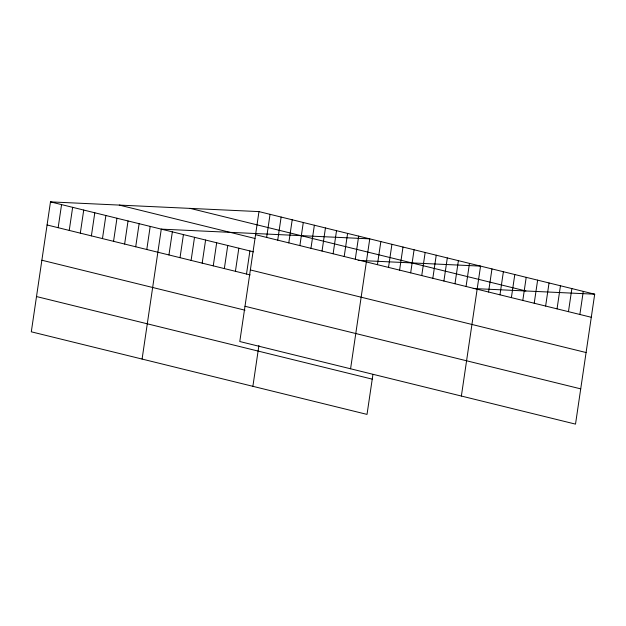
<?xml version="1.0" encoding="UTF-8"?>
<svg xmlns="http://www.w3.org/2000/svg" width="626" height="626" viewBox="0 0 626 626"><rect width="100%" height="100%" fill="white"/><g stroke="black" fill="none" stroke-linecap="round" stroke-linejoin="round"><path stroke-width="0.94" d="M258.976 211.604L239.789 341.53L575.513 424.123L594.7 294.189L258.976 211.604L50.487 201.877L31.3 331.811L367.024 414.396L372.924 374.489M58.155 227.692L61.567 204.6M69.236 230.423L72.647 207.331M80.316 233.146L83.72 210.054M91.396 235.869L94.8 212.777M102.468 238.6L105.88 215.508M113.549 241.323L116.96 218.231M124.629 244.046L128.04 220.955M135.709 246.777L139.121 223.685M146.789 249.5L150.201 226.409M142.086 359.066L161.273 229.132L369.763 238.858L350.576 368.784M168.942 254.954L172.353 231.863M180.022 257.677L183.434 234.586M191.102 260.4L194.514 237.309M202.182 263.131L205.594 240.04M213.263 265.854L216.674 242.763M224.343 268.577L227.747 245.486M235.423 271.301L238.827 248.209M246.495 274.031L249.907 250.94M266.645 237.418L270.049 214.327M252.881 386.32L258.914 345.474M277.717 240.141L281.129 217.05M288.797 242.872L292.209 219.773M299.877 245.595L303.289 222.504M310.958 248.319L314.369 225.227M322.038 251.042L325.45 227.95M333.118 253.773L336.522 230.681M344.198 256.496L347.602 233.404M355.271 259.219L358.682 236.127M377.431 264.673L380.843 241.581M388.511 267.396L391.923 244.304M399.591 270.127L403.003 247.035M410.672 272.85L414.076 249.758M421.744 275.573L425.156 252.481M432.824 278.304L436.236 255.212M443.904 281.027L447.316 257.935M454.985 283.75L458.396 260.659M466.065 286.473L469.477 263.382M461.37 396.039L480.549 266.113L358.135 260.4M488.554 292.013L491.966 268.922M499.971 294.823L503.382 271.731M511.387 297.624L514.799 274.532M522.804 300.433L526.208 277.341M534.213 303.242L537.624 280.151M545.629 306.051L549.041 282.96M557.046 308.861L560.458 285.769M568.463 311.67L571.867 288.578M579.872 314.479L583.283 291.387M473.193 288.523L594.7 294.189M190.171 208.395L525.903 290.98M255.565 234.695L591.288 317.28M119.284 205.085L255.001 238.475M50.487 201.877L253.6 251.848M250.353 269.947L586.085 352.54M47.075 224.969L250.189 274.939M244.993 306.27L580.717 388.863M41.872 260.228L244.985 310.199M36.504 296.552L372.235 379.145"/></g></svg>
